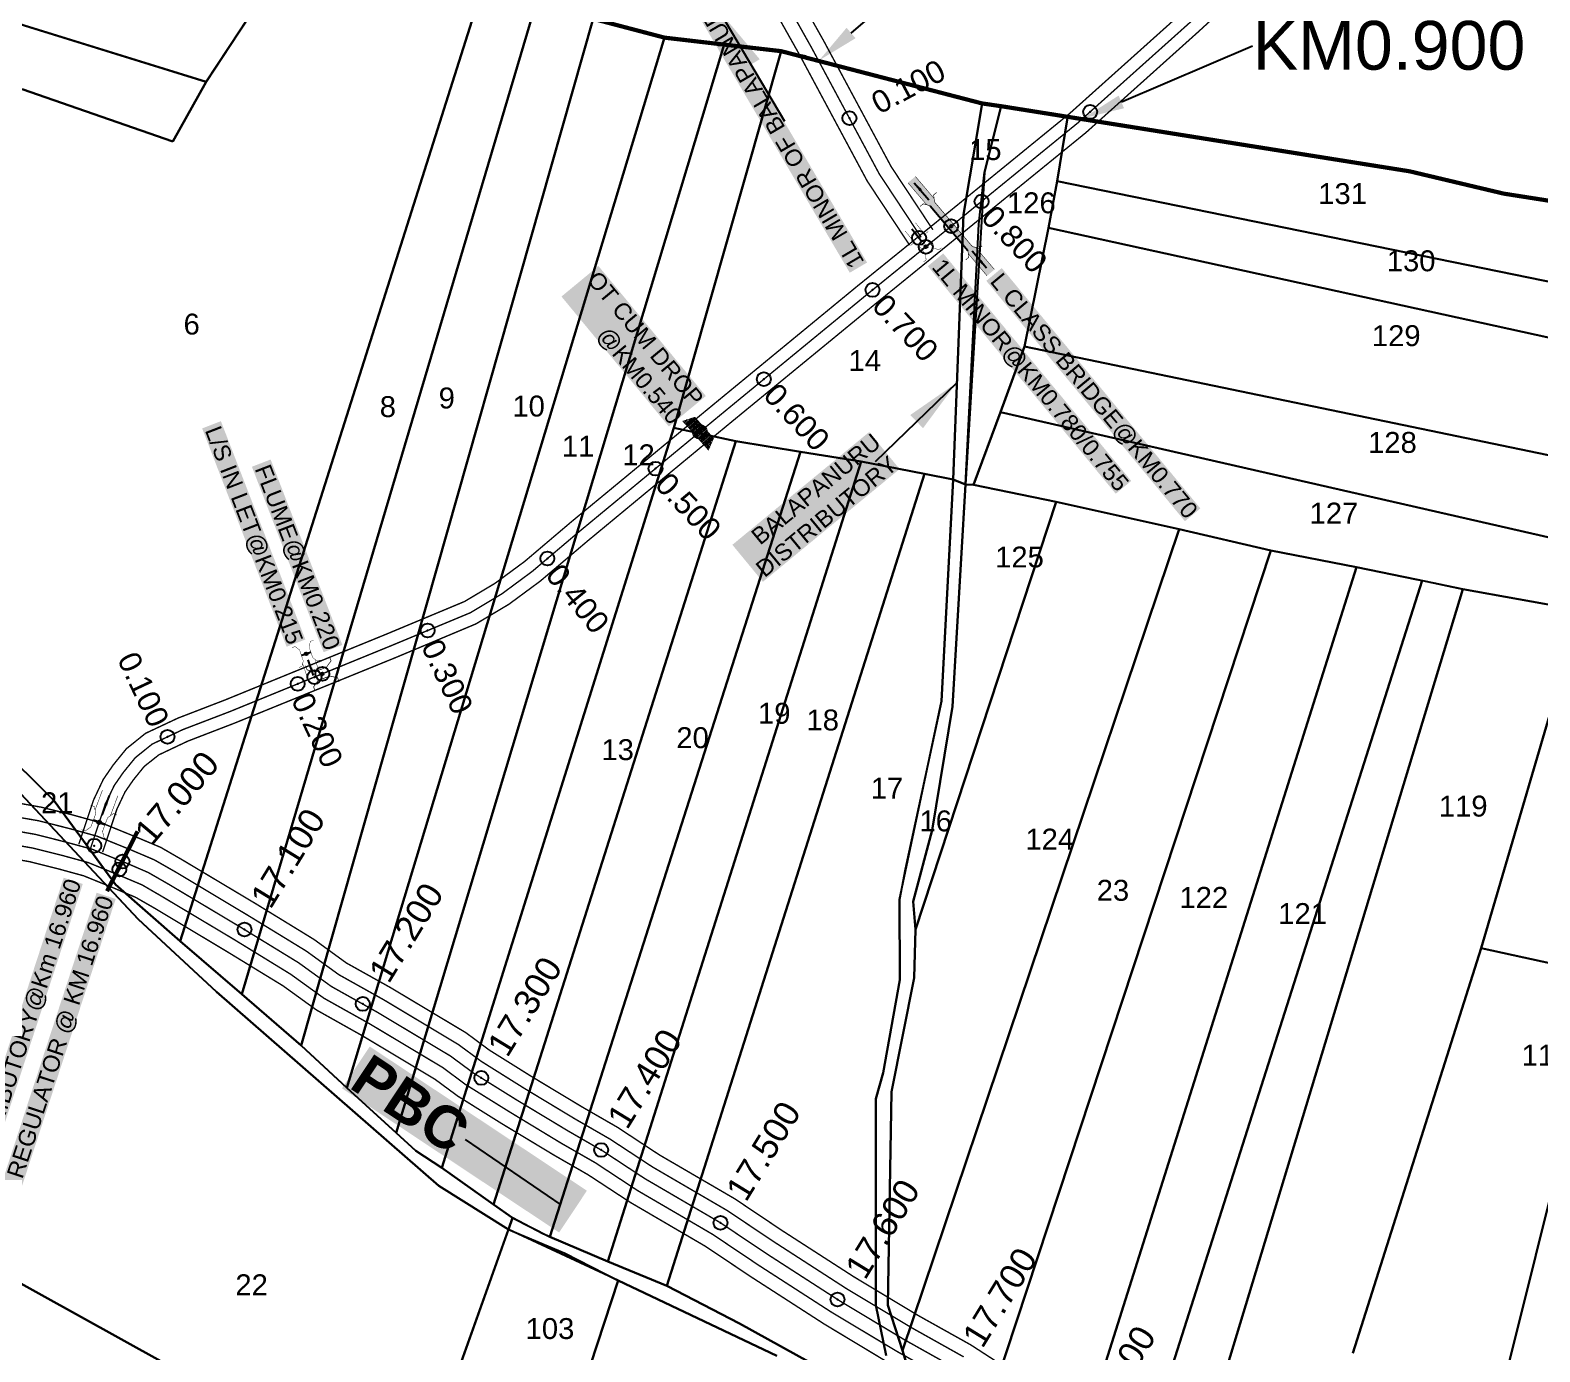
# Model space of a CAD drawing. Header units: inches. Extents: x 186800 to 194298, y 1604602 to 1613194.
# Drawn here: x 190169 to 191253, y 1610996 to 1611944 of the extents above; entities that cross this region are included whole.
import ezdxf
from ezdxf import colors
from ezdxf.entities.mleader import LeaderData, LeaderLine
from ezdxf.enums import TextEntityAlignment as Align
from ezdxf.math import Vec2, Vec3

# ---------------------------------------------------------------- set-up
doc = ezdxf.new("R2010")
doc.units = ezdxf.units.IN
doc.header["$LTSCALE"] = 15
doc.header["$MEASUREMENT"] = 0
doc.header["$PDMODE"] = 32
doc.header["$PDSIZE"] = 10
doc.linetypes.add('ACAD_ISO02W100', pattern=[15, 12, -3])
doc.linetypes.add('HIDDEN2', pattern=[0.1875, 0.125, -0.0625])
for name, color, linetype in [('CANAL1', 7, 'Continuous'), ('CS', 134, 'Continuous'), ('CSMark', 72, 'Continuous'), ('PAPER SIZE', 5, 'Continuous'), ('PLOT', 7, 'Continuous'), ('PLOT NO', 7, 'Continuous'), ('RE REMARKS', 7, 'Continuous'), ('STRUCTURE', 5, 'Continuous'), ('text2', 7, 'Continuous'), ('VILLAGE BOUNDARY', 5, 'Continuous'), ('VILLAGE STONES', 240, 'Continuous')]:
    doc.layers.add(name, color=color, linetype=linetype)
doc.styles.get("Standard").update_dxf_attribs({"font": 'arial.ttf'})
doc.dimstyles.get("Standard").update_dxf_attribs({"dimtxt": 0.18, "dimasz": 0.18, "dimexe": 0.18, "dimexo": 0.0625, "dimgap": 0.09, "dimtad": 0, "dimtih": 1, "dimtoh": 1, "dimdec": 4, "dimzin": 0, "dimdsep": 46, "dimtxsty": 'Standard', "dimcen": 0.09, "dimadec": 0, "dimazin": 0, "dimtfac": 1, "dimtdec": 4, "dimtofl": 0, "dimtmove": 0, "dimatfit": 3, "dimfxl": 1, "dimtolj": 1, "dimtzin": 0, "dimarcsym": 0})

# ---------------------------------------------------------------- blocks, each defined once
blk = doc.blocks.new('DROP')
h = blk.add_hatch()
h.set_pattern_fill('ANSI31', color=1, scale=10, angle=45)
h.set_pattern_definition([(90, (-324.4107, -25.7687), (-1.25, 0), [])])
h.paths.add_polyline_path([(-9.9, -4.3), (-13.8, 4.1), (13.8, 4.1), (10.2, -4.3)])
at = {"layer": 'STRUCTURE', "color": 5, "const_width": 0.49}
blk.add_lwpolyline([(-9.9, -4.3), (-13.8, 4.1), (13.8, 4.1), (10.2, -4.3), (-9.9, -4.3)], dxfattribs=at)
at = {"layer": 'STRUCTURE', "color": 5}
blk.add_circle((0, 0), 1.33, dxfattribs=at)
blk = doc.blocks.new('FLUME')
at = {"layer": 'STRUCTURE'}
for points in [[(-12.6, 11, 0.628, 0.628, 0), (-8.6, 11.2, 0.628, 0.628, 0), (-4.4, 5.4, 0.628, 0.628, 0), (-4, -5.7, 0.628, 0.628, 0), (-7.7, -11.8, 0.628, 0.628, 0), (-11.7, -12, 0, 0, 0)], [(12.6, -11, 0.628, 0.628, 0), (8.6, -11.2, 0.628, 0.628, 0), (4.4, -5.4, 0.628, 0.628, 0), (4, 5.7, 0.628, 0.628, 0), (7.7, 11.8, 0.628, 0.628, 0), (11.7, 12, 0, 0, 0)]]:
    blk.add_lwpolyline(points, format="xyseb", dxfattribs=at)
at = {"layer": 'text2', "color": 2, "linetype": 'Continuous'}
blk.add_circle((0, 0), 1.15, dxfattribs=at)
blk = doc.blocks.new('OT')
at = {"layer": 'STRUCTURE', "color": 190}
for points, const_width in [([(769751.4, 1706595.8), (769729.4, 1706595.8)], 0.5), ([(769775.2, 1706601.8), (769775.2, 1706597.8), (769769.2, 1706593.8), (769761.8, 1706593.8), (769754.4, 1706593.8), (769748.4, 1706597.8), (769748.4, 1706601.8)], 0.5), ([(769761.8, 1706593.8), (769761.8, 1706581)], 2.5), ([(769751.4, 1706579), (769729.4, 1706579)], 0.5), ([(769748.4, 1706573), (769748.4, 1706577), (769754.4, 1706581), (769761.8, 1706581), (769761.8, 1706581), (769761.8, 1706581), (769769.2, 1706581), (769775.2, 1706577), (769775.2, 1706573)], 0.5)]:
    blk.add_lwpolyline(points, dxfattribs=dict(at, const_width=const_width))
at = {"layer": 'STRUCTURE', "color": 0}
blk.add_circle((769761.8, 1706587.4), 1.87, dxfattribs=at)
blk.add_leader([(769732.6, 1706587.4), (769753.8, 1706587.4)], dimstyle='Standard', override={"dimasz": 10, "dimgap": 0.09, "dimtad": 0}, dxfattribs=at)
blk = doc.blocks.new('SLB')
at = {"layer": 'STRUCTURE'}
h = blk.add_hatch(dxfattribs=at)
h.set_pattern_fill('DOTS', color=6, scale=20, angle=320.3722, style=0)
h.set_pattern_definition([(320.372247934, (-159.4327, -72.9564), (1.2786241598, 0.5641323054), [0, -1.25])])
h.paths.add_polyline_path([(769699.5, 1706871.1), (769699.5, 1706861.1), (769729.1, 1706861.1), (769732.1, 1706863.1), (769792.1, 1706863.1), (769795.1, 1706861.1), (769824.7, 1706861.1), (769824.7, 1706871.1), (769795.1, 1706871.1), (769792.1, 1706869.1), (769732.1, 1706869.1), (769729.1, 1706871.1)])
at = {"layer": 'STRUCTURE', "color": 6, "linetype": 'ACAD_ISO02W100', "ltscale": 0.5, "const_width": 0.5}
for points in [[(769699.5, 1706871.1), (769729.1, 1706871.1)], [(769795.1, 1706871.1), (769824.7, 1706871.1)], [(769699.5, 1706861.1), (769729.1, 1706861.1)], [(769795.1, 1706861.1), (769824.7, 1706861.1)]]:
    blk.add_lwpolyline(points, dxfattribs=at)
at = {"layer": 'STRUCTURE', "color": 6, "const_width": 0.628}
for points in [[(769726.1, 1706877.1), (769726.1, 1706873.1), (769732.1, 1706869.1), (769792.1, 1706869.1), (769798.1, 1706873.1), (769798.1, 1706877.1)], [(769726.1, 1706855.1), (769726.1, 1706859.1), (769732.1, 1706863.1), (769792.1, 1706863.1), (769798.1, 1706859.1), (769798.1, 1706855.1)]]:
    blk.add_lwpolyline(points, dxfattribs=at)
at = {"layer": 'STRUCTURE', "color": 6}
blk.add_lwpolyline([(769732.1, 1706863.1), (769792.1, 1706863.1)], dxfattribs=at)
blk.add_lwpolyline([(769732.1, 1706863.1), (769792.1, 1706863.1)], dxfattribs=at)
at = {"layer": 'STRUCTURE', "color": 0}
blk.add_circle((769762.1, 1706866.1), 1.24, dxfattribs=at)
for points in [[(769703.8, 1706866), (769726.7, 1706866)], [(769818.6, 1706865.8), (769795.7, 1706865.8)]]:
    blk.add_leader(points, dimstyle='Standard', override={"dimasz": 10, "dimgap": 0.09, "dimtad": 0}, dxfattribs=at)
blk = doc.blocks.new('PBC')
at = {"layer": 'STRUCTURE', "color": 5, "insert": (13.6, 8.7), "char_height": 30, "width": 181.057, "attachment_point": 1, "rotation": 325.6347, "bg_fill": 1, "box_fill_scale": 1.1, "bg_fill_color": 7, "bg_fill_true_color": 16777215, "bg_fill_transparency": 0}
blk.add_mtext('{\\fArial|b1|i0|c0|p34;\\C256;PBC}', dxfattribs=at)
at = {"layer": 'PAPER SIZE'}
blk.add_leader([(148.6, -102.5), (80.6, -54.7)], dimstyle='Standard', override={"dimasz": 40, "dimgap": 0.09, "dimtad": 0, "dimtfill": 2, "dimtfillclr": 5}, dxfattribs=at)

msp = doc.modelspace()

# ---------------------------------------------------------------- linework, layer by layer
at = {"layer": 'CANAL1', "color": 200, "const_width": 1}
for points in [[(190800.2, 1611789.8), (190769.8, 1611835.8), (190721.1, 1611926.6), (190672.8, 1612012.4), (190647.5, 1612060.6), (190626.3, 1612095.2)], [(190816.9, 1611800.9), (190787, 1611846.1), (190738.6, 1611936.3), (190690.3, 1612021.9), (190664.9, 1612070.4), (190646, 1612101.3)], [(190203.9, 1611360.1), (190214.5, 1611391.8), (190221.5, 1611406.6), (190228.6, 1611416.9), (190238.1, 1611428.6), (190251.8, 1611439.6), (190275, 1611450.5), (190309, 1611463.6), (190424.5, 1611510.7), (190480.8, 1611534.2), (190502.6, 1611547.2), (190523.9, 1611562.9), (190557.6, 1611591.5), (190658.9, 1611675.1), (190762.4, 1611760.2), (190827.5, 1611812.9), (190915.1, 1611884.3), (190994.9, 1611955.8), (191024.3, 1611982.8)], [(190221, 1611354.4), (190231.2, 1611385.1), (190237.1, 1611397.6), (190243, 1611406.1), (190250.8, 1611415.8), (190261.4, 1611424.2), (190282.1, 1611434), (190315.6, 1611446.9), (190431.4, 1611494), (190488.9, 1611518.1), (190512.6, 1611532.2), (190535.1, 1611548.8), (190569.2, 1611577.7), (190670.3, 1611661.3), (190773.8, 1611746.2), (190838.8, 1611799), (190926.8, 1611870.6), (191007, 1611942.5), (191036, 1611969.1)], [(190155.9, 1611390.4), (190177.1, 1611386.6), (190199.7, 1611381), (190220.3, 1611375.3), (190245.1, 1611365.2), (190262.7, 1611357.8), (190278.6, 1611348.6), (190330.7, 1611317.5), (190372.8, 1611291.7), (190395.9, 1611274.9), (190427.8, 1611257.1), (190481.8, 1611224.8), (190498.5, 1611212.4), (190528.9, 1611193.4), (190565.3, 1611171.5), (190590.5, 1611157), (190620.6, 1611137.2), (190674.7, 1611105.7), (190708.7, 1611082.9), (190760.1, 1611049.8), (190806.3, 1611022), (190844.1, 1611000.9), (190873.6, 1610981.8)], [(190148.7, 1611351), (190168.8, 1611347.5), (190189.5, 1611342.3), (190207.4, 1611337.4), (190229.8, 1611328.3), (190244.8, 1611321.9), (190258.4, 1611314.1), (190310, 1611283.2), (190350.6, 1611258.4), (190374.4, 1611241.2), (190407.7, 1611222.5), (190459.6, 1611191.4), (190476, 1611179.3), (190508, 1611159.3), (190545, 1611137), (190569.5, 1611122.9), (190599.6, 1611103.2), (190653.5, 1611071.7), (190686.7, 1611049.5), (190739, 1611015.8), (190786.2, 1610987.4)]]:
    msp.add_lwpolyline(points, dxfattribs=at)
at = {"layer": 'CANAL1', "color": 1, "linetype": 'HIDDEN2', "ltscale": 4, "const_width": 1}
for points in [[(190808.5, 1611795.4), (190778.4, 1611841), (190729.9, 1611931.4), (190681.6, 1612017.2), (190656.2, 1612065.5), (190636.2, 1612098.3)], [(190212.4, 1611357.2), (190222.8, 1611388.5), (190229.3, 1611402.1), (190235.8, 1611411.5), (190244.5, 1611422.2), (190256.6, 1611431.9), (190278.6, 1611442.3), (190312.3, 1611455.2), (190427.9, 1611502.4), (190484.9, 1611526.1), (190507.6, 1611539.7), (190529.5, 1611555.9), (190563.4, 1611584.6), (190664.6, 1611668.2), (190768.1, 1611753.2), (190833.2, 1611806), (190920.9, 1611877.5), (191000.9, 1611949.1), (191030.1, 1611975.9)], [(190152.3, 1611370.7), (190172.9, 1611367.1), (190194.6, 1611361.6), (190212.3, 1611356.8), (190213.9, 1611356.3), (190235.2, 1611347.6), (190237.4, 1611346.8), (190253.7, 1611339.8), (190268.5, 1611331.3), (190320.4, 1611300.3), (190361.7, 1611275), (190385.2, 1611258), (190417.7, 1611239.8), (190470.7, 1611208.1), (190487.2, 1611195.9), (190518.5, 1611176.4), (190555.2, 1611154.3), (190580, 1611140), (190610.1, 1611120.2), (190664.1, 1611088.7), (190697.7, 1611066.2), (190749.5, 1611032.8), (190796.3, 1611004.7), (190833.8, 1610983.7)]]:
    msp.add_lwpolyline(points, dxfattribs=at)
at = {"layer": 'CANAL1', "color": 5, "const_width": 1}
for points in [[(190154.1, 1611380.5), (190175, 1611376.9), (190197.2, 1611371.3), (190217.1, 1611365.8), (190241.3, 1611356), (190258.2, 1611348.8), (190273.6, 1611340), (190325.5, 1611308.9), (190367.2, 1611283.4), (190390.5, 1611266.5), (190422.7, 1611248.5), (190476.3, 1611216.4), (190492.9, 1611204.2), (190523.7, 1611184.9), (190560.2, 1611162.9), (190585.2, 1611148.5), (190615.4, 1611128.7), (190669.4, 1611097.2), (190703.2, 1611074.6), (190754.8, 1611041.3), (190801.3, 1611013.4), (190839, 1610992.3)], [(190150.5, 1611360.9), (190170.9, 1611357.3), (190192.1, 1611352), (190210.7, 1611346.9), (190233.6, 1611337.5), (190249.3, 1611330.9), (190263.4, 1611322.7), (190315.2, 1611291.8), (190356.1, 1611266.7), (190379.8, 1611249.6), (190412.7, 1611231.2), (190465.2, 1611199.8), (190481.6, 1611187.6), (190513.3, 1611167.9), (190550.1, 1611145.6), (190574.7, 1611131.5), (190604.8, 1611111.7), (190658.8, 1611080.2), (190692.2, 1611057.8), (190744.2, 1611024.3), (190791.3, 1610996.1), (190828.6, 1610975.2)]]:
    msp.add_lwpolyline(points, dxfattribs=at)
at = {"layer": 'CS'}
for p in [(190757, 1611880.9), (190807, 1611795, 1)]:
    msp.add_point(p, dxfattribs=at)
at = {"layer": 'CS', "color": 2}
msp.add_point((190807, 1611795, 1), dxfattribs=at)
at = {"layer": 'PLOT'}
for p, q in [((189952.3, 1612013.2), (190295.4, 1611906.9)), ((190295.4, 1611906.9), (189952.3, 1612013.2)), ((190351.7, 1611993), (190295.4, 1611906.9)), ((190295.4, 1611906.9), (190351.7, 1611993)), ((190490.7, 1611965.5), (190276.6, 1611290.6)), ((190276.6, 1611290.6), (190490.7, 1611965.5)), ((190530.2, 1611957.3), (190320.9, 1611252.6)), ((190320.9, 1611252.6), (190530.2, 1611957.3)), ((190573, 1611952.2), (190363.6, 1611215.7)), ((190363.6, 1611215.7), (190573, 1611952.2)), ((190573, 1611952.2), (190624.3, 1611938.7)), ((190624.3, 1611938.7), (190396.4, 1611185.3)), ((190396.4, 1611185.3), (190624.3, 1611938.7)), ((190667.1, 1611933.7), (190431.6, 1611153.1)), ((190431.6, 1611153.1), (190667.1, 1611933.7)), ((190624.3, 1611938.7), (190667.1, 1611933.7)), ((190667.1, 1611933.7), (190708, 1611929)), ((190708, 1611929), (190631.1, 1611658.8)), ((190631.1, 1611658.8), (190708, 1611929)), ((190708, 1611929), (190852.2, 1611891.5)), ((190271.4, 1611864.2), (190163.3, 1611901.7)), ((190163.3, 1611901.7), (190271.4, 1611864.2)), ((190295.4, 1611906.9), (190271.4, 1611864.2)), ((190271.4, 1611864.2), (190295.4, 1611906.9)), ((190295.4, 1611906.9), (190295.4, 1611906.9)), ((190838.8, 1611811.9), (190852.2, 1611891.5)), ((190852.2, 1611891.5), (190838.8, 1611811.9)), ((190852.2, 1611891.5), (190866, 1611889.5)), ((190854, 1611842.3), (190866, 1611889.5)), ((190866, 1611889.5), (190854, 1611842.3)), ((190866, 1611889.5), (190913.8, 1611882.5)), ((190906.2, 1611835.7), (190913.8, 1611882.5)), ((190913.8, 1611882.5), (190906.2, 1611835.7)), ((190913.8, 1611882.5), (191162.7, 1611842.2)), ((190854, 1611842.3), (190840.3, 1611618.1)), ((190850, 1611804.9), (190854, 1611842.3)), ((190899.8, 1611802.3), (190906.2, 1611835.7)), ((190906.2, 1611835.7), (190899.8, 1611802.3)), ((190906.2, 1611835.7), (191416.5, 1611731.4)), ((191416.5, 1611731.4), (190906.2, 1611835.7)), ((190906.2, 1611835.7), (190906.2, 1611835.7)), ((191162.7, 1611842.2), (191226.6, 1611826.8)), ((191226.6, 1611826.8), (191412.1, 1611797.7)), ((190831.4, 1611621.6), (190838.8, 1611811.9)), ((190838.8, 1611811.9), (190831.4, 1611621.6)), ((190844, 1611688.6), (190850, 1611804.9)), ((190882.7, 1611717.1), (190899.8, 1611802.3)), ((190899.8, 1611802.3), (190882.7, 1611717.1)), ((190899.8, 1611802.3), (191417.4, 1611688.6)), ((191417.4, 1611688.6), (190899.8, 1611802.3)), ((190899.8, 1611802.3), (190899.8, 1611802.3)), ((190865.4, 1611670.1), (190882.7, 1611717.1)), ((190882.7, 1611717.1), (190865.4, 1611670.1)), ((190882.7, 1611717.1), (191416.5, 1611606.5)), ((191416.5, 1611606.5), (190882.7, 1611717.1)), ((190882.7, 1611717.1), (190882.7, 1611717.1)), ((190840.3, 1611618.1), (190844, 1611688.6)), ((190846, 1611617.9), (190865.4, 1611670.1)), ((190865.4, 1611670.1), (190846, 1611617.9)), ((190865.4, 1611670.1), (191419.5, 1611543.6)), ((191419.5, 1611543.6), (190865.4, 1611670.1)), ((190631.1, 1611658.8), (190464.5, 1611128)), ((190464.5, 1611128), (190631.1, 1611658.8)), ((190631.1, 1611658.8), (190675.6, 1611649.2)), ((190675.6, 1611649.2), (190631.1, 1611658.8)), ((190675.6, 1611649.2), (190501.5, 1611101.6)), ((190501.5, 1611101.6), (190675.6, 1611649.2)), ((190675.6, 1611649.2), (190721.8, 1611641.5)), ((190721.8, 1611641.5), (190675.6, 1611649.2)), ((190721.8, 1611641.5), (190541.9, 1611078.4)), ((190541.9, 1611078.4), (190721.8, 1611641.5)), ((190721.8, 1611641.5), (190765.4, 1611634.7)), ((190765.4, 1611634.7), (190721.8, 1611641.5)), ((190765.4, 1611634.7), (190583.6, 1611060.6)), ((190583.6, 1611060.6), (190765.4, 1611634.7)), ((190810.8, 1611625.8), (190625.9, 1611043.3)), ((190625.9, 1611043.3), (190810.8, 1611625.8)), ((190765.4, 1611634.7), (190810.8, 1611625.8)), ((190810.8, 1611625.8), (190765.4, 1611634.7)), ((190810.8, 1611625.8), (190831.4, 1611621.6)), ((190831.4, 1611621.6), (190810.8, 1611625.8)), ((190831.4, 1611621.6), (190823.1, 1611462.6)), ((190823.1, 1611462.6), (190831.4, 1611621.6)), ((190831.1, 1611458.8), (190840.3, 1611618.1)), ((190840.3, 1611618.1), (190831.1, 1611458.8)), ((190831.4, 1611621.6), (190840.3, 1611618.1)), ((190840.3, 1611618.1), (190831.4, 1611621.6)), ((190831.4, 1611621.6), (190831.4, 1611621.6)), ((190840.3, 1611618.1), (190846, 1611617.9)), ((190840.3, 1611618.1), (190840.3, 1611618.1)), ((190846, 1611617.9), (190840.3, 1611618.1)), ((190840.3, 1611618.1), (190840.3, 1611618.1)), ((190846, 1611617.9), (190905.4, 1611605.8)), ((190905.4, 1611605.8), (190846, 1611617.9)), ((190846, 1611617.9), (190846, 1611617.9)), ((190846, 1611617.9), (190846, 1611617.9)), ((190905.4, 1611605.8), (190804.4, 1611298.9)), ((190804.4, 1611298.9), (190905.4, 1611605.8)), ((190905.4, 1611605.8), (190993.6, 1611586)), ((190993.6, 1611586), (190905.4, 1611605.8)), ((190993.6, 1611586), (190795.2, 1610996.9)), ((190795.2, 1610996.9), (190993.6, 1611586)), ((190993.6, 1611586), (190993.6, 1611586)), ((190993.6, 1611586), (190993.6, 1611586)), ((190993.6, 1611586), (191059.4, 1611570.8)), ((191059.4, 1611570.8), (190993.6, 1611586)), ((191059.4, 1611570.8), (190845.1, 1610921.4)), ((190845.1, 1610921.4), (191059.4, 1611570.8)), ((191059.4, 1611570.8), (191121, 1611558.7)), ((191121, 1611558.7), (191059.4, 1611570.8)), ((191121, 1611558.7), (190911, 1610893.7)), ((190911, 1610893.7), (191121, 1611558.7)), ((191121, 1611558.7), (191164.1, 1611550)), ((191164.1, 1611550), (191121, 1611558.7)), ((191164.1, 1611550), (191168.2, 1611549.2)), ((191197.2, 1611543), (191164.1, 1611550)), ((191168.2, 1611549.2), (190954.6, 1610878.4)), ((190954.6, 1610878.4), (191168.2, 1611549.2)), ((191197.2, 1611543), (190992.2, 1610867.2)), ((190992.2, 1610867.2), (191197.2, 1611543)), ((191168.2, 1611549.2), (191197.2, 1611543)), ((191197.2, 1611543), (191281.5, 1611527.8)), ((191281.5, 1611527.8), (191197.2, 1611543)), ((191281.5, 1611527.8), (191210.4, 1611285.6)), ((191210.4, 1611285.6), (191281.5, 1611527.8)), ((190186.2, 1611391.3), (190103.2, 1611473.2)), ((190103.2, 1611473.2), (190186.2, 1611391.3)), ((190793, 1611320.5), (190823.1, 1611462.6)), ((190823.1, 1611462.6), (190797, 1611342)), ((190816.4, 1611370.2), (190831.1, 1611458.8)), ((190831.1, 1611458.8), (190816.4, 1611370.2)), ((190113.3, 1611448.4), (190246.6, 1611306.3)), ((190246.6, 1611306.3), (190113.3, 1611448.4)), ((190230.3, 1611331.2), (190186.2, 1611391.3)), ((190186.2, 1611391.3), (190230.3, 1611331.2)), ((190802.8, 1611318.9), (190816.4, 1611370.2)), ((190816.4, 1611370.2), (190802.8, 1611318.9)), ((190797, 1611342), (190793, 1611320.5)), ((190276.6, 1611290.6), (190230.3, 1611331.2)), ((190230.3, 1611331.2), (190276.6, 1611290.6)), ((190793, 1611320.5), (190793.2, 1611262.8)), ((190793.2, 1611262.8), (190793, 1611320.5)), ((190804.4, 1611298.9), (190802.8, 1611318.9)), ((190802.8, 1611318.9), (190804.4, 1611298.9)), ((190246.6, 1611306.3), (190302.7, 1611254.1)), ((190302.7, 1611254.1), (190246.6, 1611306.3)), ((190276.6, 1611290.6), (190276.6, 1611290.6)), ((190320.9, 1611252.6), (190276.6, 1611290.6)), ((190276.6, 1611290.6), (190320.9, 1611252.6)), ((190803.6, 1611264.2), (190804.4, 1611298.9)), ((190804.4, 1611298.9), (190803.6, 1611264.2)), ((191210.4, 1611285.6), (191118.4, 1610995)), ((191118.4, 1610995), (191210.4, 1611285.6)), ((191210.4, 1611285.6), (191383.4, 1611247.7)), ((191383.4, 1611247.7), (191210.4, 1611285.6)), ((190793.2, 1611262.8), (190781.2, 1611196.1)), ((190781.2, 1611196.1), (190793.2, 1611262.8)), ((190787.3, 1611182.5), (190803.6, 1611264.2)), ((190803.6, 1611264.2), (190787.3, 1611182.5)), ((190302.7, 1611254.1), (190462.4, 1611115)), ((190462.4, 1611115), (190302.7, 1611254.1)), ((190320.9, 1611252.6), (190320.9, 1611252.6)), ((190363.6, 1611215.7), (190320.9, 1611252.6)), ((190320.9, 1611252.6), (190320.9, 1611252.6)), ((190320.9, 1611252.6), (190363.6, 1611215.7)), ((190396.4, 1611185.3), (190363.6, 1611215.7)), ((190363.6, 1611215.7), (190363.6, 1611215.7)), ((190363.6, 1611215.7), (190396.4, 1611185.3)), ((190781.2, 1611196.1), (190775.9, 1611177.5)), ((190775.9, 1611177.5), (190781.2, 1611196.1)), ((190431.6, 1611153.1), (190396.4, 1611185.3)), ((190396.4, 1611185.3), (190431.6, 1611153.1)), ((190784.6, 1611029.5), (190787.3, 1611182.5)), ((190787.3, 1611182.5), (190784.6, 1611029.5)), ((190775.9, 1611177.5), (190776, 1611029.4)), ((190776, 1611029.4), (190775.9, 1611177.5)), ((190431.6, 1611153.1), (190431.6, 1611153.1)), ((190445.8, 1611140), (190431.6, 1611153.1)), ((190431.6, 1611153.1), (190431.6, 1611153.1)), ((190431.6, 1611153.1), (190445.8, 1611140)), ((191272.9, 1611158.3), (191225.6, 1610968.6)), ((191225.6, 1610968.6), (191272.9, 1611158.3)), ((190464.5, 1611128), (190445.8, 1611140)), ((190445.8, 1611140), (190464.5, 1611128)), ((190501.5, 1611101.6), (190464.5, 1611128)), ((190464.5, 1611128), (190464.5, 1611128)), ((190464.5, 1611128), (190501.5, 1611101.6)), ((190462.4, 1611115), (190512.3, 1611083.7)), ((190512.3, 1611083.7), (190462.4, 1611115)), ((190515.3, 1611092.1), (190501.5, 1611101.6)), ((190501.5, 1611101.6), (190501.5, 1611101.6)), ((190501.5, 1611101.6), (190515.3, 1611092.1)), ((190515.3, 1611092.1), (190475.6, 1610981)), ((190512.3, 1611083.7), (190515.3, 1611092.1)), ((190515.3, 1611092.1), (190512.3, 1611083.7)), ((190512.3, 1611083.7), (190515.3, 1611092.1)), ((190536.9, 1611080.6), (190515.3, 1611092.1)), ((190515.3, 1611092.1), (190515.3, 1611092.1)), ((190515.3, 1611092.1), (190541.9, 1611078.4)), ((190111.1, 1611073.2), (190264.9, 1610988)), ((190264.9, 1610988), (190111.1, 1611073.2)), ((190475.6, 1610981), (190512.3, 1611083.7)), ((190512.3, 1611083.7), (190512.3, 1611083.7)), ((190512.3, 1611083.7), (190552.7, 1611066.8)), ((190591.1, 1611047.1), (190512.3, 1611083.7)), ((190541.9, 1611078.4), (190536.9, 1611080.6)), ((190583.6, 1611060.6), (190541.9, 1611078.4)), ((190541.9, 1611078.4), (190541.9, 1611078.4)), ((190541.9, 1611078.4), (190583.6, 1611060.6)), ((190552.7, 1611066.8), (190591.1, 1611047.1)), ((190625.9, 1611043.3), (190583.6, 1611060.6)), ((190583.6, 1611060.6), (190583.6, 1611060.6)), ((190583.6, 1611060.6), (190625.9, 1611043.3)), ((190591.1, 1611047.1), (190559.6, 1610951.8)), ((190559.6, 1610951.8), (190591.1, 1611047.1)), ((190591.1, 1611047.1), (190705, 1610993.1)), ((190591.1, 1611047.1), (190591.1, 1611047.1)), ((190705, 1610993.1), (190591.1, 1611047.1)), ((190678.2, 1611016.3), (190625.9, 1611043.3)), ((190625.9, 1611043.3), (190625.9, 1611043.3)), ((190625.9, 1611043.3), (190678.2, 1611016.3)), ((190776, 1611029.4), (190783.5, 1610993.3)), ((190783.5, 1610993.3), (190776, 1611029.4)), ((190795.2, 1610996.9), (190784.6, 1611029.5)), ((190784.6, 1611029.5), (190795.2, 1610996.9)), ((190804.8, 1610946.4), (190678.2, 1611016.3)), ((190678.2, 1611016.3), (190804.8, 1610946.4)), ((190795.2, 1610996.9), (190795.2, 1610996.9)), ((190811.7, 1610942.2), (190795.2, 1610996.9)), ((190795.2, 1610996.9), (190795.2, 1610996.9)), ((190795.2, 1610996.9), (190811.7, 1610942.2))]:
    msp.add_line(p, q, dxfattribs=at)
at = {"layer": 'PLOT NO', "color": 5, "const_width": 3}
msp.add_lwpolyline([(190573, 1611952.2), (190624.3, 1611938.7), (190667.1, 1611933.7), (190708, 1611929), (190852.2, 1611891.5), (190866, 1611889.5), (191159.1, 1611842.8), (191226.6, 1611826.8), (191412.1, 1611797.7), (191460.2, 1611783.2), (191502.8, 1611770.4), (191518.8, 1611407), (191517.4, 1611166.3), (191694.2, 1610623.2), (191789.2, 1610545.5), (191791.1, 1610528.8), (191729, 1610328.3), (191785.3, 1610230.6), (191780.1, 1610097.7), (191805.2, 1609837.6)], dxfattribs=at)
at = {"layer": 'text2', "color": 3, "linetype": 'Continuous'}
msp.add_lwpolyline([(190725.9, 1611925.3), (190708, 1611929)], dxfattribs=at)
at = {"layer": 'text2', "color": 84, "linetype": 'Continuous', "const_width": 3}
msp.add_lwpolyline([(190224.2, 1611326.4), (190246.1, 1611369.3)], dxfattribs=at)
at = {"layer": 'text2', "color": 2, "linetype": 'Continuous'}
for p in [(190929.8, 1611885.4), (190851.9, 1611821.2), (190830, 1611803.4, 1), (190830, 1611803.4, 1), (190811.8, 1611788.6, 2), (190773.6, 1611757.7), (190695.6, 1611693.7), (190649.7, 1611655.9, 1), (190617.8, 1611629.5), (190540.2, 1611565), (190454.3, 1611513.4), (190373, 1611480, 2), (190378.7, 1611482.3, 2), (190361, 1611475.1), (190267.6, 1611437.1), (190215, 1611359, 163), (190215, 1611359, 71), (190233, 1611342, 161), (190235.2, 1611347.6)]:
    msp.add_point(p, dxfattribs=at)
at = {"layer": 'text2', "color": 3, "linetype": 'Continuous'}
for p in [(190235.2, 1611347.6), (190322.8, 1611298.9), (190407.7, 1611245.5), (190492.8, 1611192.4), (190578.8, 1611140.7), (190664.5, 1611088.4), (190748.5, 1611033.5)]:
    msp.add_point(p, dxfattribs=at)
at = {"layer": 'VILLAGE BOUNDARY', "linetype": 'Continuous'}
for p, q in [((190573, 1611952.2), (190624.3, 1611938.7)), ((190624.3, 1611938.7), (190667.1, 1611933.7)), ((190667.1, 1611933.7), (190708, 1611929)), ((190708, 1611929), (190852.2, 1611891.5)), ((190852.2, 1611891.5), (190866, 1611889.5)), ((190866, 1611889.5), (190913.8, 1611882.5)), ((190913.8, 1611882.5), (191162.7, 1611842.2)), ((191162.7, 1611842.2), (191226.6, 1611826.8)), ((191226.6, 1611826.8), (191412.1, 1611797.7))]:
    msp.add_line(p, q, dxfattribs=at)

# ---------------------------------------------------------------- block references
at = {"layer": 'PAPER SIZE', "rotation": 0.7882535379900882}
msp.add_blockref('PBC', (190400.1, 1611201.9), dxfattribs=at)
at = {"layer": 'STRUCTURE', "color": 0}
for name, p, xscale, yscale, zscale, rotation in [('SLB', (-1068537.3, 1248626.7, 1), 0.7, 0.7, 0.7, 310.3609327468366), ('SLB', (-1068537.3, 1248626.7, 1), 0.7, 0.7, 0.7, 310.3609327468366), ('OT', (-826037.9, 1356492.6, 2), 0.5599999999999999, 0.5599999999999999, 0.5599999999999999, 308.3716105390521), ('OT', (1234288.7, 1514607.7, 2), 0.5599999999999999, 0.5599999999999999, 0.5599999999999999, 108.9753383799992), ('OT', (-741326.8, 2533146), 0.6999999999999998, 0.6999999999999998, 0.6999999999999998, 249.5801076885085)]:
    msp.add_blockref(name, p, dxfattribs=dict(at, xscale=xscale, yscale=yscale, zscale=zscale, rotation=rotation))
at = {"layer": 'text2', "color": 2, "linetype": 'Continuous', "rotation": 131.5573499579079}
msp.add_blockref('DROP', (190649.7, 1611655.9, 1), dxfattribs=at)
at = {"layer": 'text2', "color": 2, "linetype": 'Continuous', "xscale": 0.8, "yscale": 0.8, "zscale": 0.8, "rotation": 108.6807557918985}
msp.add_blockref('FLUME', (190378.7, 1611482.3, 2), dxfattribs=at)

# ---------------------------------------------------------------- texts
at = {"layer": 'CSMark', "color": 1}
for s, height, rotation, p in [('0.100', 16, 28.1888, (190774.6, 1611890.4)), ('0.800', 16, 313.2226, (190856.4, 1611814.5)), ('0.700', 16, 313.2226, (190778.1, 1611750.9)), ('0.600', 16, 313.2226, (190700.1, 1611686.9)), ('0.500', 16, 313.2226, (190622.3, 1611622.8)), ('0.400', 16, 309.2579, (190544.3, 1611557.9)), ('0.100', 16, 295.2752, (190238.4, 1611496.4)), ('0.300', 16, 295.2752, (190456.5, 1611505.6)), ('0.200', 16, 295.2752, (190363.2, 1611467.3)), ('17.000', 18, 49.8387, (190249.4, 1611364.1)), ('17.100', 18, 58.4927, (190333.8, 1611317.4)), ('17.200', 18, 58.4927, (190418.7, 1611264)), ('17.300', 18, 58.4927, (190503.8, 1611211)), ('17.400', 18, 58.4927, (190589.8, 1611159.2)), ('17.500', 18, 58.4927, (190675.1, 1611107.3)), ('17.600', 18, 58.4927, (190760.6, 1611051.4)), ('17.700', 18, 58.4927, (190844.8, 1611002.3)), ('17.800', 18, 58.4927, (190930, 1610946.3))]:
    msp.add_text(s, height=height, rotation=rotation, dxfattribs=at).set_placement(p, align=Align.MIDDLE_LEFT)
at = {"layer": 'PLOT NO', "color": 7}
for s, p in [('15', (190842.9, 1611850.9)), ('126', (190870.1, 1611812.7)), ('130', (191142.7, 1611771.1)), ('6', (190279.1, 1611725.7)), ('14', (190756.4, 1611699.5)), ('9', (190462.2, 1611672.7)), ('10', (190515.1, 1611666.9)), ('11', (190550.6, 1611638.1)), ('128', (191129.3, 1611640.8)), ('127', (191087.3, 1611590.1)), ('19', (190691.4, 1611446.5)), ('20', (190632.8, 1611429)), ('119', (191180.1, 1611379.9)), ('16', (190807.3, 1611369.3)), ('23', (190934.5, 1611319.5)), ('122', (190993.9, 1611314.4)), ('121', (191064.8, 1611302.8))]:
    msp.add_text(s, height=15, dxfattribs=at).set_placement(p)
at = {"layer": 'PLOT NO', "color": 7, "oblique": 360}
for s, p in [('131', (191093.5, 1611819.3)), ('129', (191132, 1611717.4)), ('8', (190419.9, 1611666.5)), ('12', (190594, 1611631.9)), ('125', (190861.6, 1611558.6)), ('18', (190726.2, 1611441.7)), ('13', (190579, 1611420.4)), ('17', (190772.3, 1611392.8)), ('21', (190176.8, 1611382.3)), ('124', (190883.3, 1611356.2)), ('117', (191239.5, 1611201.3)), ('22', (190316.3, 1611036.5)), ('103', (190524.6, 1611005.1))]:
    msp.add_text(s, height=15, dxfattribs=at).set_placement(p)
at = {"layer": 'STRUCTURE', "color": 5, "char_height": 12, "attachment_point": 1, "bg_fill": 1, "box_fill_scale": 1.1, "bg_fill_color": 7, "bg_fill_true_color": 16777215, "bg_fill_transparency": 0}
for s, insert, width, rotation in [('{\\C1;1L MINOR OF BALAPANURU }', (190757.7, 1611771.7), 215.764, 120.488), ('\\pi0.97269;1L MINOR@KM0.780/0.755', (190824.2, 1611782.2), 209.351, 309.5787), ('\\pi0.93037;OT CUM DROP\\P\\pi36.19367;@KM0.540', (190576.7, 1611773.2), 118.597, 309.5787), ('\\pi0.67392;L CLASS BRIDGE@KM0.770', (190866.2, 1611771.7), 221.318, 309.5787), ('\\pi0.67392;L/S IN LET@KM0.215', (190305.2, 1611662), 165.55, 291.152), ('\\pi13.71618;{\\C1;BALAPANURU \\P\\pi1.41332;DISTRIBUTORY}', (190674.7, 1611574.7), 124.794, 39.489), ('\\pi0.74759;FLUME@KM0.220', (190340.9, 1611634.5), 140.248, 291.152), ('\\pi1.34783;{\\C1;BALAPANURU DISTRIBUTORY@Km 16.960}', (190088.1, 1611010.8), 340.532, 71.9127), (' REGULATOR @ KM 16.960', (190150.5, 1611118.7), 215.711, 71.9127)]:
    msp.add_mtext(s, dxfattribs=dict(at, insert=insert, width=width, rotation=rotation))

# ---------------------------------------------------------------- leaders
at = {"layer": 'RE REMARKS', "color": 1}
for points, override in [([(190663.3, 1611958.1), (190710.5, 1611878.7)], {"dimasz": 45}), ([(190834, 1611691.1), (190775.6, 1611634.5)], {"dimasz": 40})]:
    msp.add_leader(points, dimstyle='Standard', override=override, dxfattribs=at)
at = {"layer": 'VILLAGE STONES', "color": 1}
ml = msp.add_multileader_mtext('Standard', dxfattribs=at)
ml.set_content('KM0.140', color=1)
ml.set_leader_properties()
ml.build(insert=Vec2(0, 0))
ml.multileader.update_dxf_attribs({"dogleg_length": 0.36, "arrow_head_size": 30})
ctx = ml.context
ctx.base_point, ctx.char_height, ctx.arrow_head_size, ctx.landing_gap_size, ctx.plane_origin = Vec3(190832.8, 1612005.9), 35, 30, 0.09, Vec3(190354.3, 1612194.2)
notes = []
notes.append((ctx, [(0, (1, 1, 0), (190832.8, 1612005.9), (1, 0), 1.396927018504357e-11, [(0, [(190735.4, 1611922.5)], 0, [])])]))
ctx.mtext.insert, ctx.mtext.flow_direction = Vec3(190832.9, 1612023.7), 5
ml = msp.add_multileader_mtext('Standard', dxfattribs=at)
ml.set_content('KM0.900', color=1)
ml.set_leader_properties()
ml.build(insert=Vec2(0, 0))
ml.multileader.update_dxf_attribs({"dogleg_length": 0.36, "arrow_head_size": 30})
ctx = ml.context
ctx.base_point, ctx.char_height, ctx.arrow_head_size, ctx.landing_gap_size, ctx.plane_origin = Vec3(191046.4, 1611932.9), 35, 30, 0.09, Vec3(190504.6, 1612086.2)
notes.append((ctx, [(0, (1, 1, 0), (191046.4, 1611932.9), (1, 0), 1.396927018504357e-11, [(0, [(190924.6, 1611880.8)], 0, [])])]))
ctx.mtext.insert, ctx.mtext.flow_direction = Vec3(191046.5, 1611950.7), 5
for ctx, leaders in notes:
    for number, flags, end, landing, length, lines in leaders:
        leader = LeaderData()
        leader.index, (leader.has_last_leader_line, leader.has_dogleg_vector, leader.attachment_direction) = number, flags
        leader.last_leader_point, leader.dogleg_vector, leader.dogleg_length = Vec3(end), Vec3(landing), length
        for number, points, colour, breaks in lines:
            line = LeaderLine()
            line.index, line.vertices, line.color, line.breaks = number, Vec3.list(points), colors.encode_raw_color(colour), breaks
            leader.lines.append(line)
        ctx.leaders.append(leader)

doc.saveas('drawing.dxf')
